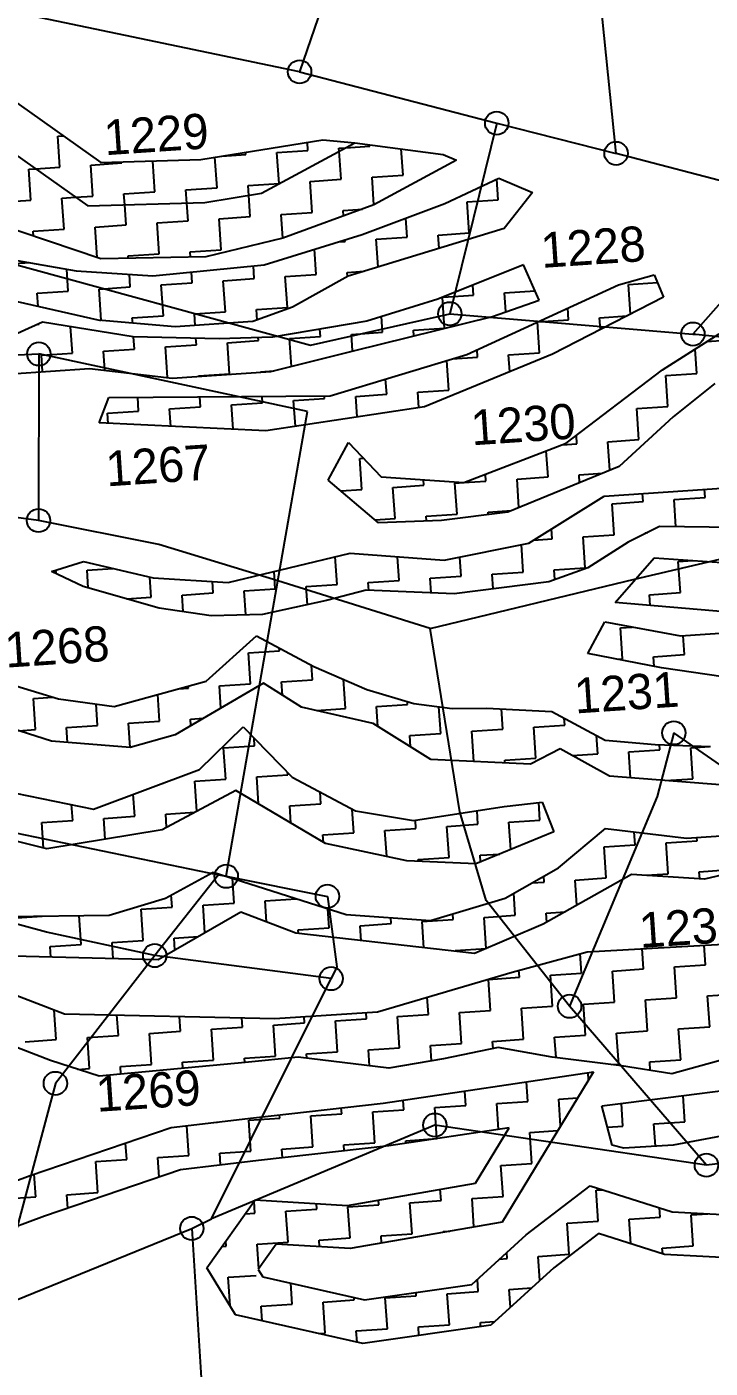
# Model space of a CAD drawing. Header units: metres. Extents: x 302356 to 305648, y 1939949 to 1943623.
# Drawn here: x 303994.3 to 304140.6, y 1940118.6 to 1940405.8 of the extents above; entities that cross this region are included whole.
import ezdxf

# ---------------------------------------------------------------- set-up
doc = ezdxf.new("R2010")
doc.units = ezdxf.units.M
for name, color, linetype in [('POLY_HATCH', 12, 'Continuous'), ('POLY_PARCEL', 6, 'Continuous'), ('TEXT_PARCEL', 7, 'Continuous')]:
    doc.layers.add(name, color=color, linetype=linetype)
doc.styles.add('TEXT_MAP', font='')
doc.styles.get('TEXT_MAP').set_extended_font_data('Kruti Dev 050')

msp = doc.modelspace()

# ---------------------------------------------------------------- linework, layer by layer
for centre in [(304052.71, 1940396.16), (304094.91, 1940385.17), (304120.47, 1940378.7), (304084.88, 1940344.36), (304136.92, 1940340.02), (303996.89, 1940335.75), (303996.82, 1940300.09), (304132.83, 1940254.62), (304037.02, 1940223.93), (304058.66, 1940219.63), (304021.69, 1940206.95), (304059.46, 1940202.01), (304110.53, 1940196.1), (304000.42, 1940179.59), (304081.67, 1940170.66), (304139.8, 1940162.08), (304029.63, 1940148.53)]:
    msp.add_circle(centre, 2.5)
at = {"layer": 'POLY_HATCH'}
for p, q in [((303986.39, 1940393.6), (304010.19, 1940376.75)), ((303986.66, 1940382.14), (304007.38, 1940367.47)), ((304031.55, 1940377.35), (304057.7, 1940381.63)), ((304044.56, 1940370.15), (304064.57, 1940380.98)), ((304057.7, 1940381.63), (304064.57, 1940380.98)), ((304064.57, 1940380.98), (304083.48, 1940378.46)), ((304010.19, 1940376.75), (304031.55, 1940377.35)), ((304086.29, 1940377.25), (304068.59, 1940367.66)), ((304083.48, 1940378.46), (304086.29, 1940377.25)), ((304083.82, 1940367.96), (304095.39, 1940373.37)), ((304095.39, 1940373.37), (304102.55, 1940370.3)), ((304095.39, 1940373.37), (304095.39, 1940373.37)), ((304032.43, 1940368.17), (304044.56, 1940370.15)), ((304102.55, 1940370.3), (304096.53, 1940362.64)), ((304007.38, 1940367.47), (304032.43, 1940368.17)), ((304068.59, 1940367.66), (304049.1, 1940360.55)), ((304066.11, 1940361.33), (304083.82, 1940367.96)), ((304010.18, 1940356.11), (303986.77, 1940363.97)), ((304049.1, 1940360.55), (304032.66, 1940356.54)), ((304045.12, 1940354.83), (304066.11, 1940361.33)), ((304096.53, 1940362.64), (304063.09, 1940352.41)), ((303986.9, 1940356.72), (304004.9, 1940353.58)), ((304032.66, 1940356.54), (304010.18, 1940356.11)), ((304021.31, 1940352.5), (304045.12, 1940354.83)), ((304100.64, 1940354.84), (304082.33, 1940347.47)), ((304104.01, 1940347.3), (304100.64, 1940354.84)), ((304004.9, 1940353.58), (304021.31, 1940352.5)), ((304063.09, 1940352.41), (304051.19, 1940345.8)), ((304121.01, 1940350.53), (304128.63, 1940352.68)), ((304128.63, 1940352.68), (304130.59, 1940347.91)), ((304088.49, 1940335.67), (304121.01, 1940350.53)), ((304009.62, 1940343), (303992.29, 1940346.91)), ((304051.19, 1940345.8), (304042.68, 1940342.68)), ((304082.33, 1940347.47), (304067.12, 1940342.77)), ((304094.03, 1940343.77), (304104.01, 1940347.3)), ((304130.59, 1940347.91), (304106.89, 1940335.69)), ((304026.06, 1940341.56), (304009.62, 1940343)), ((304067.12, 1940342.77), (304046.91, 1940339.37)), ((304064.27, 1940336.45), (304094.03, 1940343.77)), ((303997.64, 1940342.59), (303989.31, 1940338.76)), ((304017.06, 1940339.4), (303997.64, 1940342.59)), ((304042.68, 1940342.68), (304026.06, 1940341.56)), ((304130.39, 1940332.32), (304142.54, 1940340.08)), ((304035.49, 1940339.01), (304017.06, 1940339.4)), ((304046.91, 1940339.37), (304035.49, 1940339.01)), ((304046.59, 1940331.99), (304064.27, 1940336.45)), ((304059.25, 1940326.76), (304088.49, 1940335.67)), ((304106.89, 1940335.69), (304079.44, 1940324.44)), ((303991.03, 1940331.52), (304007.71, 1940332.64)), ((304007.71, 1940332.64), (304025.43, 1940330.57)), ((304025.43, 1940330.57), (304046.59, 1940331.99)), ((304109.78, 1940316.63), (304130.39, 1940332.32)), ((304141.62, 1940329.4), (304132.7, 1940322.26)), ((304009.77, 1940320.98), (304011.86, 1940326.43)), ((304011.86, 1940326.43), (304059.25, 1940326.76)), ((304079.44, 1940324.44), (304045.45, 1940319.29)), ((304045.45, 1940319.29), (304009.77, 1940320.98)), ((304132.7, 1940322.26), (304121.15, 1940311.68)), ((304058.81, 1940308.7), (304063.17, 1940316.76)), ((304063.17, 1940316.76), (304070.2, 1940309.47)), ((304087.87, 1940308.21), (304109.78, 1940316.63)), ((304121.15, 1940311.68), (304097.29, 1940301.9)), ((304069.64, 1940299.63), (304058.81, 1940308.7)), ((304070.2, 1940309.47), (304087.87, 1940308.21)), ((304117.9, 1940305.33), (304135.81, 1940306.54)), ((304135.81, 1940306.54), (304148.83, 1940307.42)), ((304101.82, 1940295.26), (304117.9, 1940305.33)), ((304083.1, 1940300.13), (304069.64, 1940299.63)), ((304097.29, 1940301.9), (304083.1, 1940300.13)), ((304129.79, 1940298.78), (304123.06, 1940295.47)), ((304145.74, 1940298.63), (304129.79, 1940298.78)), ((304083.67, 1940291.59), (304101.82, 1940295.26)), ((304123.06, 1940295.47), (304114.44, 1940289.98)), ((303999.63, 1940289.19), (304006.44, 1940291.29)), ((304006.44, 1940291.29), (304021.39, 1940287.8)), ((304037.39, 1940286.84), (304063.54, 1940293.09)), ((304063.54, 1940293.09), (304083.67, 1940291.59)), ((304120.28, 1940282.52), (304128.63, 1940292.07)), ((304128.63, 1940292.07), (304155.73, 1940290.22)), ((304006.38, 1940285.97), (303999.63, 1940289.19)), ((304114.44, 1940289.98), (304106.06, 1940286.97)), ((304022.64, 1940281.35), (304006.38, 1940285.97)), ((304021.39, 1940287.8), (304037.39, 1940286.84)), ((304106.06, 1940286.97), (304085.79, 1940284.38)), ((304058.5, 1940282.95), (304044.8, 1940279.98)), ((304066.94, 1940285.15), (304058.5, 1940282.95)), ((304085.79, 1940284.38), (304066.94, 1940285.15)), ((304144.53, 1940280.47), (304120.28, 1940282.52)), ((304033.79, 1940279.65), (304022.64, 1940281.35)), ((304044.8, 1940279.98), (304033.79, 1940279.65)), ((304114.45, 1940271.6), (304118.08, 1940278.38)), ((304118.08, 1940278.38), (304134.23, 1940275.38)), ((304032.69, 1940265.68), (304043.48, 1940275.4)), ((304043.48, 1940275.4), (304055.77, 1940268.87)), ((304134.23, 1940275.38), (304144.81, 1940276.1)), ((304130.19, 1940268.58), (304114.45, 1940271.6)), ((303976.85, 1940269.28), (304001.06, 1940261.92)), ((304055.77, 1940268.87), (304067.14, 1940263.92)), ((304143.4, 1940266.61), (304130.19, 1940268.58)), ((304013.02, 1940260.27), (304032.69, 1940265.68)), ((304044.98, 1940265.29), (304026.1, 1940254.21)), ((304053.09, 1940260.11), (304044.98, 1940265.29)), ((304067.14, 1940263.92), (304077.15, 1940260.92)), ((303999.62, 1940252.84), (303974.14, 1940260.92)), ((304001.06, 1940261.92), (304013.02, 1940260.27)), ((304068.45, 1940256.66), (304053.09, 1940260.11)), ((304077.15, 1940260.92), (304085.4, 1940259.84)), ((304085.4, 1940259.84), (304092.75, 1940259.93)), ((304092.75, 1940259.93), (304106.7, 1940259.23)), ((304080.82, 1940248.91), (304068.45, 1940256.66)), ((304106.7, 1940259.23), (304118.15, 1940253.06)), ((304026.1, 1940254.21), (304016.47, 1940251.52)), ((304031.31, 1940246.79), (304040.61, 1940255.9)), ((304040.61, 1940255.9), (304051.14, 1940245.17)), ((304016.47, 1940251.52), (303999.62, 1940252.84)), ((304108.47, 1940251.18), (304102.15, 1940247.9)), ((304119.08, 1940245.36), (304108.47, 1940251.18)), ((304118.15, 1940253.06), (304128.84, 1940252.14)), ((304128.84, 1940252.14), (304140.72, 1940251.72)), ((304102.15, 1940247.9), (304080.82, 1940248.91)), ((304008.58, 1940238.31), (304031.31, 1940246.79)), ((304051.14, 1940245.17), (304064.71, 1940237.91)), ((304149.9, 1940242.94), (304119.08, 1940245.36)), ((303989.1, 1940242.31), (304008.58, 1940238.31)), ((304039.07, 1940242.31), (304023.29, 1940233.9)), ((304058.23, 1940230.94), (304039.07, 1940242.31)), ((304096.53, 1940238.83), (304104.64, 1940239.79)), ((304104.64, 1940239.79), (304107.12, 1940233.42)), ((304064.71, 1940237.91), (304077.11, 1940235.89)), ((304077.11, 1940235.89), (304096.53, 1940238.83)), ((303998.63, 1940229.79), (303976.6, 1940235.25)), ((304023.29, 1940233.9), (303998.63, 1940229.79)), ((304108.16, 1940225.73), (304118.22, 1940234.17)), ((304118.22, 1940234.17), (304135.53, 1940232.07)), ((304075.65, 1940227.21), (304058.23, 1940230.94)), ((304107.12, 1940233.42), (304090.41, 1940226.57)), ((304135.53, 1940232.07), (304146.11, 1940232.78)), ((304090.41, 1940226.57), (304075.65, 1940227.21)), ((304096.74, 1940219.25), (304108.16, 1940225.73)), ((304149.05, 1940225.63), (304139.39, 1940223.34)), ((304023.98, 1940219.25), (304034.23, 1940224.84)), ((304034.23, 1940224.84), (304062.65, 1940215.72)), ((304123.79, 1940224.34), (304104.89, 1940213.67)), ((304139.39, 1940223.34), (304123.79, 1940224.34)), ((304011.97, 1940215.58), (304023.98, 1940219.25)), ((304080.71, 1940214.49), (304096.74, 1940219.25)), ((303990.32, 1940215.34), (304011.97, 1940215.58)), ((304040.13, 1940216.25), (304022.42, 1940206.07)), ((304051.88, 1940211.73), (304040.13, 1940216.25)), ((304062.65, 1940215.72), (304080.71, 1940214.49)), ((304104.89, 1940213.67), (304090.19, 1940207.37)), ((304090.19, 1940207.37), (304051.88, 1940211.73)), ((304098.22, 1940203.41), (304114.28, 1940207.76)), ((304114.28, 1940207.76), (304152.56, 1940209.93)), ((304022.42, 1940206.07), (303991.3, 1940206.83)), ((303980.53, 1940202.84), (304002.35, 1940194.5)), ((304069.36, 1940194.93), (304098.22, 1940203.41)), ((304002.35, 1940194.5), (304047.39, 1940193.45)), ((304047.39, 1940193.45), (304069.36, 1940194.93)), ((303999.35, 1940184.5), (303976.69, 1940193.18)), ((304052.44, 1940185.21), (304041.07, 1940184.04)), ((304071.81, 1940182.84), (304052.44, 1940185.21)), ((304083.53, 1940184.86), (304071.81, 1940182.84)), ((304095.22, 1940187.28), (304083.53, 1940184.86)), ((304106.8, 1940185.2), (304095.22, 1940187.28)), ((304121.65, 1940183.34), (304106.8, 1940185.2)), ((304144.03, 1940184.85), (304132.39, 1940181.61)), ((304009.79, 1940181.11), (303999.35, 1940184.5)), ((304041.07, 1940184.04), (304009.79, 1940181.11)), ((304070.6, 1940175.34), (304115.61, 1940182.03)), ((304115.61, 1940182.03), (304096.07, 1940149.89)), ((304132.39, 1940181.61), (304121.65, 1940183.34)), ((304131.6, 1940176.53), (304151.05, 1940179.06)), ((304117.41, 1940174.76), (304131.6, 1940176.53)), ((304042.83, 1940172.21), (304070.6, 1940175.34)), ((304119.62, 1940166.33), (304117.41, 1940174.76)), ((304025.19, 1940170.14), (304042.83, 1940172.21)), ((303995.02, 1940159.85), (304025.19, 1940170.14)), ((304097.55, 1940170.04), (304071.79, 1940166.21)), ((304090.37, 1940158.24), (304097.55, 1940170.04)), ((304146.42, 1940168.95), (304132.69, 1940166.39)), ((304071.79, 1940166.21), (304043.89, 1940163.07)), ((304122.11, 1940165.68), (304119.62, 1940166.33)), ((304132.69, 1940166.39), (304122.11, 1940165.68)), ((304043.89, 1940163.07), (304027.23, 1940161.11)), ((303972.02, 1940151.31), (303995.02, 1940159.85)), ((304027.23, 1940161.11), (303998.11, 1940151.18)), ((304063, 1940153.46), (304090.37, 1940158.24)), ((304101.22, 1940147.14), (304114.91, 1940157.66)), ((304114.91, 1940157.66), (304132.51, 1940152.06)), ((304032.84, 1940140.11), (304043.2, 1940154.64)), ((304043.2, 1940154.64), (304063, 1940153.46)), ((303998.11, 1940151.18), (303971.91, 1940141.45)), ((304132.51, 1940152.06), (304159.18, 1940150.65)), ((304096.07, 1940149.89), (304063.52, 1940144.21)), ((304116.7, 1940147.43), (304107.12, 1940140.08)), ((304130.85, 1940142.93), (304116.7, 1940147.43)), ((304047.73, 1940145.15), (304043.86, 1940139.71)), ((304063.52, 1940144.21), (304047.73, 1940145.15)), ((304089.58, 1940136.56), (304101.22, 1940147.14)), ((304155.28, 1940141.64), (304130.85, 1940142.93)), ((304038.98, 1940130.04), (304032.84, 1940140.11)), ((304043.86, 1940139.71), (304044.81, 1940138.16)), ((304107.12, 1940140.08), (304093.68, 1940127.85)), ((304044.81, 1940138.16), (304066.61, 1940133.26)), ((304066.61, 1940133.26), (304089.58, 1940136.56)), ((304066.25, 1940123.91), (304038.98, 1940130.04)), ((304093.68, 1940127.85), (304066.25, 1940123.91))]:
    msp.add_line(p, q, dxfattribs=at)
at = {"layer": 'POLY_HATCH', "linetype": 'Continuous'}
for p, q in [((304000.94, 1940382.39), (304002.11, 1940382.47)), ((304001.39, 1940375.75), (304000.94, 1940382.39)), ((304054.5, 1940379.33), (304054.39, 1940381.09)), ((304062.52, 1940379.87), (304067.78, 1940380.23)), ((304067.78, 1940380.23), (304067.76, 1940380.55)), ((304035.03, 1940371.35), (304034.59, 1940377.85)), ((304036.07, 1940378.09), (304041.22, 1940378.44)), ((304041.22, 1940378.44), (304041.19, 1940378.93)), ((304047.86, 1940378.88), (304054.5, 1940379.33)), ((304048.31, 1940372.25), (304047.86, 1940378.88)), ((304061.14, 1940379.78), (304062.52, 1940379.87)), ((304061.19, 1940379.15), (304061.14, 1940379.78)), ((304061.59, 1940373.14), (304061.19, 1940379.15)), ((304074.87, 1940374.03), (304074.49, 1940379.65)), ((303994.75, 1940375.31), (303996.17, 1940375.4)), ((303995.19, 1940368.67), (303994.75, 1940375.31)), ((303996.17, 1940375.4), (304001.39, 1940375.75)), ((304008.03, 1940376.2), (304014.67, 1940376.65)), ((304008.47, 1940369.56), (304008.03, 1940376.2)), ((304014.67, 1940376.65), (304014.65, 1940376.88)), ((304021.75, 1940370.46), (304021.31, 1940377.06)), ((304041.67, 1940371.8), (304048.31, 1940372.25)), ((304041.81, 1940369.71), (304041.67, 1940371.8)), ((304054.95, 1940372.69), (304061.59, 1940373.14)), ((304055.4, 1940366.05), (304054.95, 1940372.69)), ((304068.23, 1940373.59), (304074.87, 1940374.03)), ((304068.63, 1940367.69), (304068.23, 1940373.59)), ((304095.24, 1940368.74), (304094.94, 1940373.16)), ((303988.55, 1940368.22), (303995.19, 1940368.67)), ((304001.83, 1940369.11), (304004.77, 1940369.31)), ((304002.28, 1940362.47), (304001.83, 1940369.11)), ((304004.77, 1940369.31), (304008.47, 1940369.56)), ((304015.11, 1940370.01), (304021.75, 1940370.46)), ((304015.27, 1940367.69), (304015.11, 1940370.01)), ((304028.39, 1940370.9), (304035.03, 1940371.35)), ((304028.58, 1940368.06), (304028.39, 1940370.9)), ((304042.12, 1940365.16), (304041.81, 1940369.71)), ((304088.6, 1940368.29), (304095.24, 1940368.74)), ((304015.56, 1940363.37), (304015.27, 1940367.69)), ((304028.84, 1940364.26), (304028.58, 1940368.06)), ((304048.76, 1940365.61), (304055.4, 1940366.05)), ((304062.04, 1940366.5), (304066.16, 1940366.78)), ((304062.12, 1940365.3), (304062.04, 1940366.5)), ((304089.04, 1940361.65), (304088.6, 1940368.29)), ((304008.92, 1940362.92), (304015.56, 1940363.37)), ((304009.36, 1940356.38), (304008.92, 1940362.92)), ((304022.2, 1940363.82), (304028.84, 1940364.26)), ((304022.65, 1940357.18), (304022.2, 1940363.82)), ((304035.48, 1940364.71), (304042.12, 1940365.16)), ((304035.93, 1940358.07), (304035.48, 1940364.71)), ((304049.1, 1940360.55), (304048.76, 1940365.61)), ((304075.76, 1940360.75), (304075.49, 1940364.84)), ((303995.64, 1940362.03), (304002.28, 1940362.47)), ((303995.71, 1940360.97), (303995.64, 1940362.03)), ((304062.49, 1940359.86), (304062.46, 1940360.2)), ((304069.12, 1940360.31), (304075.76, 1940360.75)), ((304069.52, 1940354.37), (304069.12, 1940360.31)), ((304082.4, 1940361.2), (304089.04, 1940361.65)), ((304082.59, 1940358.38), (304082.4, 1940361.2)), ((304016.01, 1940356.73), (304022.65, 1940357.18)), ((304029.29, 1940357.62), (304035.93, 1940358.07)), ((304029.36, 1940356.47), (304029.29, 1940357.62)), ((304056.29, 1940352.77), (304055.93, 1940358.18)), ((304061.05, 1940359.76), (304062.49, 1940359.86)), ((303989.45, 1940354.94), (303994.96, 1940355.31)), ((304016.04, 1940356.22), (304016.01, 1940356.73)), ((304043.01, 1940351.88), (304042.83, 1940354.61)), ((304003.18, 1940349.2), (304002.86, 1940353.93)), ((304016.45, 1940350.09), (304016.27, 1940352.83)), ((304029.73, 1940350.98), (304029.58, 1940353.31)), ((304036.37, 1940351.43), (304043.01, 1940351.88)), ((304036.82, 1940344.79), (304036.37, 1940351.43)), ((304049.65, 1940352.33), (304056.29, 1940352.77)), ((304050.1, 1940345.69), (304049.65, 1940352.33)), ((304062.93, 1940353.22), (304066.55, 1940353.46)), ((304062.99, 1940352.35), (304062.93, 1940353.22)), ((303996.54, 1940348.75), (304003.18, 1940349.2)), ((303996.73, 1940345.91), (303996.54, 1940348.75)), ((304009.81, 1940349.64), (304016.45, 1940350.09)), ((304010.26, 1940343), (304009.81, 1940349.64)), ((304023.09, 1940350.54), (304029.73, 1940350.98)), ((304023.54, 1940343.9), (304023.09, 1940350.54)), ((304089.94, 1940348.37), (304089.8, 1940350.48)), ((304096.58, 1940348.82), (304103.13, 1940349.26)), ((304096.85, 1940344.77), (304096.58, 1940348.82)), ((304123.14, 1940350.61), (304129.31, 1940351.02)), ((304123.56, 1940344.28), (304123.14, 1940350.61)), ((304043.46, 1940345.24), (304050.1, 1940345.69)), ((304083.75, 1940341.28), (304083.3, 1940347.86)), ((304083.48, 1940347.93), (304089.94, 1940348.37)), ((304110.3, 1940343.07), (304110.14, 1940345.56)), ((304009.86, 1940342.98), (304010.26, 1940343)), ((304016.9, 1940343.45), (304023.54, 1940343.9)), ((304016.98, 1940342.36), (304016.9, 1940343.45)), ((304030.18, 1940344.34), (304036.82, 1940344.79)), ((304030.35, 1940341.85), (304030.18, 1940344.34)), ((304043.61, 1940343.02), (304043.46, 1940345.24)), ((304070.47, 1940340.39), (304070.24, 1940343.74)), ((304103.72, 1940342.63), (304110.3, 1940343.07)), ((304116.94, 1940343.52), (304122.85, 1940343.92)), ((304117.12, 1940340.96), (304116.94, 1940343.52)), ((303996.53, 1940342.08), (303996.98, 1940342.11)), ((303996.98, 1940342.11), (303996.97, 1940342.28)), ((304004.07, 1940335.92), (304003.69, 1940341.59)), ((304057.19, 1940339.49), (304057.08, 1940341.08)), ((304063.83, 1940339.94), (304070.47, 1940340.39)), ((304064.07, 1940336.4), (304063.83, 1940339.94)), ((304077.11, 1940340.84), (304083.75, 1940341.28)), ((304077.19, 1940339.63), (304077.11, 1940340.84)), ((304104.11, 1940335.99), (304103.67, 1940342.6)), ((304017.35, 1940336.81), (304017.17, 1940339.4)), ((304023.99, 1940337.26), (304030.63, 1940337.7)), ((304024.43, 1940330.68), (304023.99, 1940337.26)), ((304030.63, 1940337.7), (304030.53, 1940339.11)), ((304037.27, 1940338.15), (304043.91, 1940338.6)), ((304037.72, 1940331.51), (304037.27, 1940338.15)), ((304043.91, 1940338.6), (304043.86, 1940339.27)), ((304050.55, 1940339.05), (304057.19, 1940339.49)), ((304050.95, 1940333.09), (304050.55, 1940339.05)), ((304139.9, 1940338.4), (304143.95, 1940338.67)), ((303997.43, 1940335.47), (304004.07, 1940335.92)), ((303997.67, 1940331.97), (303997.43, 1940335.47)), ((304010.71, 1940336.36), (304017.35, 1940336.81)), ((304010.99, 1940332.26), (304010.71, 1940336.36)), ((304084.64, 1940328), (304084.21, 1940334.37)), ((304085.38, 1940334.72), (304090.83, 1940335.09)), ((304090.83, 1940335.09), (304090.72, 1940336.69)), ((304097.47, 1940335.54), (304104.11, 1940335.99)), ((304097.72, 1940331.93), (304097.47, 1940335.54)), ((304137.76, 1940331.58), (304137.41, 1940336.8)), ((304031.08, 1940331.07), (304037.72, 1940331.51)), ((304044.36, 1940331.96), (304047.22, 1940332.15)), ((304044.36, 1940331.84), (304044.36, 1940331.96)), ((304131.12, 1940331.13), (304137.76, 1940331.58)), ((304031.08, 1940330.95), (304031.08, 1940331.07)), ((304071.36, 1940327.11), (304071.14, 1940330.38)), ((304131.57, 1940324.49), (304131.12, 1940331.13)), ((304018.24, 1940323.53), (304018.05, 1940326.47)), ((304031.52, 1940324.43), (304031.38, 1940326.56)), ((304044.8, 1940325.32), (304044.71, 1940326.66)), ((304051.44, 1940325.77), (304058.08, 1940326.21)), ((304051.81, 1940320.26), (304051.44, 1940325.77)), ((304058.08, 1940326.21), (304058.05, 1940326.75)), ((304064.72, 1940326.66), (304071.36, 1940327.11)), ((304065.02, 1940322.26), (304064.72, 1940326.66)), ((304078, 1940327.56), (304084.64, 1940328)), ((304078.22, 1940324.26), (304078, 1940327.56)), ((304011.6, 1940323.08), (304018.24, 1940323.53)), ((304011.75, 1940320.88), (304011.6, 1940323.08)), ((304024.88, 1940323.98), (304031.52, 1940324.43)), ((304025.13, 1940320.25), (304024.88, 1940323.98)), ((304038.16, 1940324.87), (304044.8, 1940325.32)), ((304038.52, 1940319.62), (304038.16, 1940324.87)), ((304124.93, 1940324.05), (304131.57, 1940324.49)), ((304125.37, 1940317.41), (304124.93, 1940324.05)), ((304112.09, 1940316.51), (304111.97, 1940318.3)), ((304118.73, 1940316.96), (304125.37, 1940317.41)), ((304119.14, 1940310.86), (304118.73, 1940316.96)), ((304105.9, 1940309.43), (304105.53, 1940315)), ((304108.92, 1940316.3), (304112.09, 1940316.51)), ((304065.62, 1940313.38), (304066.38, 1940313.43)), ((304066.06, 1940306.74), (304065.62, 1940313.38)), ((304079.34, 1940307.64), (304079.26, 1940308.83)), ((304087.87, 1940308.21), (304092.62, 1940308.53)), ((304092.62, 1940308.53), (304092.52, 1940310)), ((304099.26, 1940308.98), (304105.9, 1940309.43)), ((304099.67, 1940302.88), (304099.26, 1940308.98)), ((304112.54, 1940309.87), (304117.57, 1940310.21)), ((304112.65, 1940308.2), (304112.54, 1940309.87)), ((304061.52, 1940306.44), (304066.06, 1940306.74)), ((304072.7, 1940307.19), (304079.34, 1940307.64)), ((304073.15, 1940300.55), (304072.7, 1940307.19)), ((304085.98, 1940308.08), (304087.86, 1940308.21)), ((304086.43, 1940301.45), (304085.98, 1940308.08)), ((304126.27, 1940304.13), (304126.15, 1940305.89)), ((304139.55, 1940305.02), (304139.43, 1940306.78)), ((304119.63, 1940303.68), (304126.27, 1940304.13)), ((304120.07, 1940297.04), (304119.63, 1940303.68)), ((304132.91, 1940304.58), (304139.55, 1940305.02)), ((304133.3, 1940298.75), (304132.91, 1940304.58)), ((304068.89, 1940300.26), (304073.15, 1940300.55)), ((304079.79, 1940301), (304086.43, 1940301.45)), ((304079.86, 1940300.01), (304079.79, 1940301)), ((304093.07, 1940301.89), (304098.09, 1940302.23)), ((304093.1, 1940301.38), (304093.07, 1940301.89)), ((304106.8, 1940296.15), (304106.65, 1940298.29)), ((304113.44, 1940296.59), (304120.07, 1940297.04)), ((304126.71, 1940297.49), (304127.24, 1940297.52)), ((304126.73, 1940297.27), (304126.71, 1940297.49)), ((304100.6, 1940289.06), (304100.21, 1940294.93)), ((304102.81, 1940295.88), (304106.8, 1940296.15)), ((304113.88, 1940289.95), (304113.44, 1940296.59)), ((304060.77, 1940286.38), (304060.36, 1940292.33)), ((304074.04, 1940287.27), (304073.7, 1940292.33)), ((304087.32, 1940288.17), (304087.05, 1940292.27)), ((304133.8, 1940291.3), (304136.88, 1940291.5)), ((304134.25, 1940284.66), (304133.8, 1940291.3)), ((304000.12, 1940288.96), (304000.56, 1940288.99)), ((304000.56, 1940288.99), (304000.53, 1940289.47)), ((304007.2, 1940289.44), (304012.76, 1940289.81)), ((304007.45, 1940285.67), (304007.2, 1940289.44)), ((304047.49, 1940285.48), (304047.24, 1940289.19)), ((304080.68, 1940287.72), (304087.32, 1940288.17)), ((304093.96, 1940288.61), (304100.6, 1940289.06)), ((304094.18, 1940285.45), (304093.96, 1940288.61)), ((304107.24, 1940289.51), (304113.88, 1940289.95)), ((304107.38, 1940287.44), (304107.24, 1940289.51)), ((304020.93, 1940283.69), (304020.64, 1940287.97)), ((304034.21, 1940284.59), (304034.04, 1940287.04)), ((304040.85, 1940285.03), (304047.49, 1940285.48)), ((304054.13, 1940285.93), (304060.77, 1940286.38)), ((304054.39, 1940282.06), (304054.13, 1940285.93)), ((304067.4, 1940286.82), (304074.04, 1940287.27)), ((304067.52, 1940285.13), (304067.4, 1940286.82)), ((304080.9, 1940284.58), (304080.68, 1940287.72)), ((304015.65, 1940283.34), (304020.93, 1940283.69)), ((304027.57, 1940284.14), (304034.21, 1940284.59)), ((304027.81, 1940280.56), (304027.57, 1940284.14)), ((304041.19, 1940279.87), (304040.85, 1940285.03)), ((304127.61, 1940284.21), (304134.25, 1940284.66)), ((304127.77, 1940281.89), (304127.61, 1940284.21)), ((304121.42, 1940277.12), (304123.95, 1940277.29)), ((304121.86, 1940270.48), (304121.42, 1940277.12)), ((304135.14, 1940271.38), (304134.87, 1940275.43)), ((304041.74, 1940271.76), (304048.38, 1940272.2)), ((304042.19, 1940265.12), (304041.74, 1940271.76)), ((304048.38, 1940272.2), (304048.34, 1940272.82)), ((304128.5, 1940270.93), (304135.14, 1940271.38)), ((304128.64, 1940268.87), (304128.5, 1940270.93)), ((304055.47, 1940266.01), (304055.26, 1940269.15)), ((304120.68, 1940270.4), (304121.86, 1940270.48)), ((304048.83, 1940265.56), (304055.47, 1940266.01)), ((304049.02, 1940262.71), (304048.83, 1940265.56)), ((304062.55, 1940259.82), (304062.13, 1940266.1)), ((304022.72, 1940257.13), (304022.33, 1940262.84)), ((304026.87, 1940264.08), (304028.91, 1940264.22)), ((304028.91, 1940264.22), (304028.88, 1940264.64)), ((304035.55, 1940264.67), (304042.19, 1940265.12)), ((304035.87, 1940259.94), (304035.55, 1940264.67)), ((303995.71, 1940261.99), (303999.91, 1940262.27)), ((303996.16, 1940255.35), (303995.71, 1940261.99)), ((304009.44, 1940256.24), (304009.13, 1940260.81)), ((304056.28, 1940259.4), (304062.55, 1940259.82)), ((304069.19, 1940260.27), (304075.83, 1940260.71)), ((304069.48, 1940256.01), (304069.19, 1940260.27)), ((304075.83, 1940260.71), (304075.79, 1940261.33)), ((304082.92, 1940254.52), (304082.54, 1940260.21)), ((304096.2, 1940255.41), (304095.91, 1940259.77)), ((304016.08, 1940256.69), (304022.72, 1940257.13)), ((304016.42, 1940251.52), (304016.08, 1940256.69)), ((304029.36, 1940257.58), (304032.17, 1940257.77)), ((304029.45, 1940256.18), (304029.36, 1940257.58)), ((304109.48, 1940256.31), (304109.38, 1940257.79)), ((303992.5, 1940255.1), (303996.16, 1940255.35)), ((304002.8, 1940255.79), (304009.44, 1940256.24)), ((304003.01, 1940252.57), (304002.8, 1940255.79)), ((304076.28, 1940254.07), (304082.92, 1940254.52)), ((304076.44, 1940251.65), (304076.28, 1940254.07)), ((304089.56, 1940254.97), (304096.2, 1940255.41)), ((304090, 1940248.47), (304089.56, 1940254.97)), ((304102.84, 1940255.86), (304109.48, 1940256.31)), ((304103.29, 1940249.22), (304102.84, 1940255.86)), ((304116.57, 1940250.12), (304116.3, 1940254.06)), ((304036.44, 1940251.39), (304043.08, 1940251.84)), ((304036.89, 1940244.75), (304036.44, 1940251.39)), ((304043.08, 1940251.84), (304042.97, 1940253.49)), ((304123.21, 1940250.56), (304129.85, 1940251.01)), ((304129.85, 1940251.01), (304129.77, 1940252.11)), ((304136.49, 1940251.46), (304140.48, 1940251.73)), ((304136.93, 1940244.82), (304136.49, 1940251.46)), ((304096.65, 1940248.78), (304103.29, 1940249.22)), ((304096.69, 1940248.15), (304096.65, 1940248.78)), ((304111.08, 1940249.75), (304116.57, 1940250.12)), ((304123.58, 1940245.01), (304123.21, 1940250.56)), ((304043.53, 1940245.2), (304050.17, 1940245.64)), ((304043.92, 1940239.44), (304043.53, 1940245.2)), ((304050.17, 1940245.64), (304050.13, 1940246.2)), ((304023.41, 1940243.84), (304023.61, 1940243.86)), ((304023.61, 1940243.86), (304023.61, 1940243.91)), ((304030.25, 1940244.3), (304036.89, 1940244.75)), ((304030.69, 1940237.84), (304030.25, 1940244.3)), ((304131.03, 1940244.42), (304136.93, 1940244.82)), ((304017.42, 1940236.77), (304017.1, 1940241.49)), ((304050.62, 1940239), (304057.26, 1940239.45)), ((304057.26, 1940239.45), (304057.09, 1940241.99)), ((304104.18, 1940235.94), (304103.93, 1940239.7)), ((304004.14, 1940235.87), (304003.91, 1940239.27)), ((304010.78, 1940236.32), (304017.42, 1940236.77)), ((304024.06, 1940237.22), (304030.3, 1940237.64)), ((304024.25, 1940234.41), (304024.06, 1940237.22)), ((304050.87, 1940235.31), (304050.62, 1940239)), ((304064.34, 1940233.26), (304064, 1940238.29)), ((304090.9, 1940235.05), (304090.71, 1940237.95)), ((303997.5, 1940235.43), (304004.14, 1940235.87)), ((303997.87, 1940229.97), (303997.5, 1940235.43)), ((304011.08, 1940231.86), (304010.78, 1940236.32)), ((304070.98, 1940233.71), (304077.62, 1940234.15)), ((304071.36, 1940228.13), (304070.98, 1940233.71)), ((304077.62, 1940234.15), (304077.5, 1940235.95)), ((304084.26, 1940234.6), (304090.9, 1940235.05)), ((304084.71, 1940227.96), (304084.26, 1940234.6)), ((304097.54, 1940235.5), (304104.18, 1940235.94)), ((304097.94, 1940229.66), (304097.54, 1940235.5)), ((304057.7, 1940232.81), (304064.34, 1940233.26)), ((304057.81, 1940231.19), (304057.7, 1940232.81)), ((304124.55, 1940230.65), (304124.36, 1940233.43)), ((304131.19, 1940231.09), (304137.83, 1940231.54)), ((304131.63, 1940224.45), (304131.19, 1940231.09)), ((304137.83, 1940231.54), (304137.78, 1940232.22)), ((304078.07, 1940227.51), (304084.71, 1940227.96)), ((304091.35, 1940228.41), (304095.59, 1940228.69)), ((304091.44, 1940227), (304091.35, 1940228.41)), ((304117.91, 1940230.2), (304124.55, 1940230.65)), ((304118.36, 1940223.56), (304117.91, 1940230.2)), ((304078.1, 1940227.11), (304078.07, 1940227.51)), ((304138.27, 1940224.9), (304144.91, 1940225.35)), ((304038.68, 1940218.19), (304038.32, 1940223.53)), ((304102.45, 1940222.49), (304105.08, 1940222.66)), ((304105.08, 1940222.66), (304104.99, 1940223.93)), ((304111.72, 1940223.11), (304118.36, 1940223.56)), ((304112.08, 1940217.73), (304111.72, 1940223.11)), ((304126.93, 1940224.14), (304131.63, 1940224.45)), ((304138.37, 1940223.41), (304138.27, 1940224.9)), ((304025.4, 1940217.3), (304025.22, 1940219.92)), ((304098.88, 1940215.58), (304098.57, 1940220.28)), ((304018.76, 1940216.85), (304025.4, 1940217.3)), ((304019.21, 1940210.21), (304018.76, 1940216.85)), ((304032.04, 1940217.74), (304038.68, 1940218.19)), ((304032.44, 1940211.83), (304032.04, 1940217.74)), ((304045.32, 1940218.64), (304051.96, 1940219.09)), ((304045.62, 1940214.14), (304045.32, 1940218.64)), ((304051.96, 1940219.09), (304051.95, 1940219.15)), ((304059.05, 1940212.89), (304058.77, 1940216.97)), ((303992.2, 1940215.06), (303997.58, 1940215.42)), ((304005.93, 1940209.32), (304005.51, 1940215.51)), ((304065.69, 1940213.34), (304072.32, 1940213.79)), ((304072.32, 1940213.79), (304072.24, 1940215.07)), ((304078.96, 1940214.23), (304085.6, 1940214.68)), ((304079.34, 1940208.6), (304078.96, 1940214.23)), ((304085.6, 1940214.68), (304085.52, 1940215.92)), ((304092.24, 1940215.13), (304098.88, 1940215.58)), ((304092.69, 1940208.49), (304092.24, 1940215.13)), ((304105.52, 1940216.02), (304109.54, 1940216.29)), ((304105.65, 1940214.1), (304105.52, 1940216.02)), ((304025.85, 1940210.66), (304031, 1940211)), ((304026.02, 1940208.14), (304025.85, 1940210.66)), ((304052.41, 1940212.45), (304059.05, 1940212.89)), ((304052.46, 1940211.66), (304052.41, 1940212.45)), ((304065.9, 1940210.13), (304065.69, 1940213.34)), ((303999.29, 1940208.87), (304005.93, 1940209.32)), ((303999.44, 1940206.63), (303999.29, 1940208.87)), ((304012.57, 1940209.76), (304019.21, 1940210.21)), ((304012.8, 1940206.3), (304012.57, 1940209.76)), ((304086.05, 1940208.04), (304092.69, 1940208.49)), ((304086.07, 1940207.83), (304086.05, 1940208.04)), ((304126.34, 1940204.09), (304126.04, 1940208.43)), ((304139.62, 1940204.98), (304139.33, 1940209.18)), ((304113.06, 1940203.19), (304112.78, 1940207.36)), ((304132.98, 1940204.53), (304139.62, 1940204.98)), ((304093.14, 1940201.85), (304099.78, 1940202.3)), ((304099.78, 1940202.3), (304099.68, 1940203.81)), ((304106.42, 1940202.74), (304113.06, 1940203.19)), ((304106.86, 1940196.11), (304106.42, 1940202.74)), ((304119.7, 1940203.64), (304126.34, 1940204.09)), ((304120.14, 1940197), (304119.7, 1940203.64)), ((304133.42, 1940197.89), (304132.98, 1940204.53)), ((304093.59, 1940195.21), (304093.14, 1940201.85)), ((304080.31, 1940194.32), (304080.05, 1940198.07)), ((304113.5, 1940196.55), (304120.14, 1940197)), ((304113.95, 1940189.91), (304113.5, 1940196.55)), ((304126.78, 1940197.45), (304133.42, 1940197.89)), ((304127.23, 1940190.81), (304126.78, 1940197.45)), ((304140.06, 1940198.34), (304146.7, 1940198.79)), ((304140.51, 1940191.7), (304140.06, 1940198.34)), ((304000.63, 1940188.95), (304000.2, 1940195.32)), ((304013.91, 1940189.84), (304013.61, 1940194.24)), ((304027.19, 1940190.74), (304026.97, 1940193.93)), ((304040.47, 1940191.63), (304040.33, 1940193.62)), ((304053.75, 1940192.53), (304053.66, 1940193.87)), ((304060.39, 1940192.97), (304067.03, 1940193.42)), ((304067.03, 1940193.42), (304066.94, 1940194.77)), ((304073.67, 1940193.87), (304080.31, 1940194.32)), ((304074.11, 1940187.23), (304073.67, 1940193.87)), ((304086.95, 1940194.76), (304093.59, 1940195.21)), ((304087.39, 1940188.12), (304086.95, 1940194.76)), ((304100.23, 1940195.66), (304106.86, 1940196.11)), ((304100.67, 1940189.02), (304100.23, 1940195.66)), ((304020.55, 1940190.29), (304027.19, 1940190.74)), ((304033.83, 1940191.19), (304040.47, 1940191.63)), ((304034.28, 1940184.55), (304033.83, 1940191.19)), ((304047.11, 1940192.08), (304053.75, 1940192.53)), ((304047.56, 1940185.44), (304047.11, 1940192.08)), ((304060.83, 1940186.33), (304060.39, 1940192.97)), ((304120.59, 1940190.36), (304127.23, 1940190.81)), ((304133.87, 1940191.25), (304140.51, 1940191.7)), ((304134.32, 1940184.61), (304133.87, 1940191.25)), ((303993.99, 1940188.5), (304000.63, 1940188.95)), ((304007.27, 1940189.4), (304013.91, 1940189.84)), ((304007.72, 1940182.76), (304007.27, 1940189.4)), ((304021, 1940183.65), (304020.55, 1940190.29)), ((304080.75, 1940187.68), (304087.39, 1940188.12)), ((304080.97, 1940184.42), (304080.75, 1940187.68)), ((304094.03, 1940188.57), (304100.67, 1940189.02)), ((304094.14, 1940187.05), (304094.03, 1940188.57)), ((304107.31, 1940189.47), (304113.95, 1940189.91)), ((304107.61, 1940185.1), (304107.31, 1940189.47)), ((304121.04, 1940183.72), (304120.59, 1940190.36)), ((304040.92, 1940184.99), (304047.56, 1940185.44)), ((304040.98, 1940184.03), (304040.92, 1940184.99)), ((304054.19, 1940185.89), (304060.83, 1940186.33)), ((304054.26, 1940184.99), (304054.19, 1940185.89)), ((304067.47, 1940186.78), (304074.11, 1940187.23)), ((304067.71, 1940183.34), (304067.47, 1940186.78)), ((304005.24, 1940182.59), (304007.72, 1940182.76)), ((304014.36, 1940183.2), (304021, 1940183.65)), ((304014.47, 1940181.55), (304014.36, 1940183.2)), ((304027.64, 1940184.1), (304034.28, 1940184.55)), ((304027.72, 1940182.79), (304027.64, 1940184.1)), ((304119.45, 1940183.61), (304121.04, 1940183.72)), ((304127.68, 1940184.17), (304134.32, 1940184.61)), ((304127.8, 1940182.35), (304127.68, 1940184.17)), ((304101.57, 1940175.74), (304101.29, 1940179.9)), ((304114.6, 1940180.36), (304114.49, 1940181.87)), ((304088.29, 1940174.84), (304088.08, 1940177.94)), ((304108.21, 1940176.19), (304112.22, 1940176.46)), ((304108.59, 1940170.49), (304108.21, 1940176.19)), ((304135.21, 1940171.34), (304134.83, 1940176.95)), ((304061.73, 1940173.06), (304061.64, 1940174.33)), ((304068.37, 1940173.5), (304075.01, 1940173.95)), ((304068.82, 1940166.86), (304068.37, 1940173.5)), ((304075.01, 1940173.95), (304074.87, 1940175.97)), ((304081.65, 1940174.4), (304088.29, 1940174.84)), ((304082.1, 1940167.76), (304081.65, 1940174.4)), ((304094.93, 1940175.29), (304101.57, 1940175.74)), ((304095.3, 1940169.71), (304094.93, 1940175.29)), ((304121.93, 1940170.44), (304121.61, 1940175.28)), ((304028.98, 1940164.18), (304028.55, 1940170.53)), ((304034.25, 1940171.2), (304035.17, 1940171.27)), ((304035.17, 1940171.27), (304035.17, 1940171.31)), ((304041.81, 1940171.71), (304048.45, 1940172.16)), ((304042.26, 1940165.07), (304041.81, 1940171.71)), ((304048.45, 1940172.16), (304048.4, 1940172.84)), ((304055.09, 1940172.61), (304061.73, 1940173.06)), ((304055.54, 1940165.97), (304055.09, 1940172.61)), ((304118.6, 1940170.22), (304121.93, 1940170.44)), ((304128.57, 1940170.89), (304135.21, 1940171.34)), ((304128.89, 1940166.13), (304128.57, 1940170.89)), ((304075.46, 1940167.31), (304082.1, 1940167.76)), ((304102.01, 1940169.1), (304107.99, 1940169.5)), ((304102.46, 1940162.46), (304102.01, 1940169.1)), ((304015.7, 1940163.28), (304015.46, 1940166.82)), ((304035.62, 1940164.63), (304042.26, 1940165.07)), ((304048.9, 1940165.52), (304055.54, 1940165.97)), ((304049.02, 1940163.65), (304048.9, 1940165.52)), ((304062.18, 1940166.42), (304068.82, 1940166.86)), ((304062.26, 1940165.14), (304062.18, 1940166.42)), ((304075.49, 1940166.76), (304075.46, 1940167.31)), ((304009.06, 1940162.84), (304015.7, 1940163.28)), ((304009.51, 1940156.2), (304009.06, 1940162.84)), ((304022.34, 1940163.73), (304028.98, 1940164.18)), ((304022.62, 1940159.54), (304022.34, 1940163.73)), ((304035.79, 1940162.12), (304035.62, 1940164.63)), ((304095.82, 1940162.01), (304102.46, 1940162.46)), ((304096.27, 1940155.37), (304095.82, 1940162.01)), ((303996.23, 1940155.3), (303995.9, 1940160.15)), ((304002.87, 1940155.75), (304009.51, 1940156.2)), ((304082.99, 1940154.48), (304082.83, 1940156.92)), ((304116.19, 1940156.71), (304117.58, 1940156.81)), ((304116.64, 1940150.07), (304116.19, 1940156.71)), ((303989.59, 1940154.86), (303996.23, 1940155.3)), ((304003.06, 1940152.87), (304002.87, 1940155.75)), ((304043.15, 1940151.79), (304042.98, 1940154.34)), ((304056.43, 1940152.69), (304056.35, 1940153.86)), ((304063.07, 1940153.14), (304069.71, 1940153.58)), ((304069.71, 1940153.58), (304069.64, 1940154.62)), ((304076.35, 1940154.03), (304082.99, 1940154.48)), ((304076.8, 1940147.39), (304076.35, 1940154.03)), ((304089.63, 1940154.93), (304096.27, 1940155.37)), ((304090.04, 1940148.84), (304089.63, 1940154.93)), ((304041.07, 1940151.65), (304043.15, 1940151.79)), ((304049.79, 1940152.24), (304056.43, 1940152.69)), ((304050.24, 1940145.6), (304049.79, 1940152.24)), ((304063.52, 1940146.5), (304063.07, 1940153.14)), ((304123.28, 1940150.52), (304129.91, 1940150.97)), ((304123.63, 1940145.23), (304123.28, 1940150.52)), ((304129.91, 1940150.97), (304129.78, 1940152.93)), ((304136.55, 1940151.42), (304140.14, 1940151.66)), ((304137, 1940144.78), (304136.55, 1940151.42)), ((304083.44, 1940147.84), (304084.85, 1940147.93)), ((304083.45, 1940147.69), (304083.44, 1940147.84)), ((304110, 1940149.63), (304116.64, 1940150.07)), ((304110.44, 1940142.99), (304110, 1940149.63)), ((304036.08, 1940144.65), (304036.96, 1940144.71)), ((304036.96, 1940144.71), (304036.89, 1940145.78)), ((304043.6, 1940145.15), (304050.24, 1940145.6)), ((304043.96, 1940139.85), (304043.6, 1940145.15)), ((304056.88, 1940146.05), (304063.52, 1940146.5)), ((304056.98, 1940144.6), (304056.88, 1940146.05)), ((304070.16, 1940146.94), (304076.8, 1940147.39)), ((304070.26, 1940145.39), (304070.16, 1940146.94)), ((304130.36, 1940144.33), (304137, 1940144.78)), ((304095.54, 1940141.98), (304097.16, 1940142.09)), ((304097.16, 1940142.09), (304097.08, 1940143.38)), ((304103.8, 1940142.54), (304110.44, 1940142.99)), ((304104.15, 1940137.37), (304103.8, 1940142.54)), ((304130.45, 1940143.06), (304130.36, 1940144.33)), ((304037.41, 1940138.07), (304043.41, 1940138.47)), ((304037.82, 1940131.94), (304037.41, 1940138.07)), ((304051.13, 1940132.32), (304050.83, 1940136.8)), ((304090.97, 1940135.01), (304090.79, 1940137.66)), ((304057.77, 1940132.77), (304064.41, 1940133.22)), ((304064.41, 1940133.22), (304064.38, 1940133.76)), ((304071.05, 1940133.66), (304077.69, 1940134.11)), ((304071.5, 1940127.02), (304071.05, 1940133.66)), ((304077.69, 1940134.11), (304077.64, 1940134.84)), ((304084.33, 1940134.56), (304090.97, 1940135.01)), ((304084.78, 1940127.92), (304084.33, 1940134.56)), ((304097.61, 1940135.45), (304102.39, 1940135.78)), ((304097.87, 1940131.66), (304097.61, 1940135.45)), ((304044.49, 1940131.88), (304051.13, 1940132.32)), ((304044.7, 1940128.75), (304044.49, 1940131.88)), ((304058.22, 1940126.13), (304057.77, 1940132.77)), ((304078.14, 1940127.47), (304084.78, 1940127.92)), ((304078.26, 1940125.63), (304078.14, 1940127.47)), ((304091.42, 1940128.37), (304094.47, 1940128.57)), ((304091.47, 1940127.53), (304091.42, 1940128.37)), ((304056.79, 1940126.03), (304058.22, 1940126.13)), ((304064.86, 1940126.58), (304071.5, 1940127.02)), ((304065.02, 1940124.18), (304064.86, 1940126.58))]:
    msp.add_line(p, q, dxfattribs=at)
at = {"layer": 'POLY_PARCEL'}
for p, q in [((304082.19, 1940481.97), (304052.71, 1940396.16)), ((304120.47, 1940378.7), (304113.14, 1940450.71)), ((304052.71, 1940396.16), (303963.69, 1940414.77)), ((304052.71, 1940396.16), (304094.91, 1940385.17)), ((304094.91, 1940385.17), (304084.88, 1940344.36)), ((304094.91, 1940385.17), (304120.47, 1940378.7)), ((304157.24, 1940369), (304120.47, 1940378.7)), ((304161.51, 1940367.96), (304136.92, 1940340.02)), ((303962.13, 1940363), (304055.05, 1940337.64)), ((304055.05, 1940337.64), (304084.88, 1940344.36)), ((304084.88, 1940344.36), (304136.92, 1940340.02)), ((304136.92, 1940340.02), (304137.54, 1940339.97)), ((304137.54, 1940339.97), (304174.78, 1940336.15)), ((303930.52, 1940333.09), (303996.89, 1940335.75)), ((303996.89, 1940335.75), (303996.82, 1940300.09)), ((304054.42, 1940323.43), (303996.89, 1940335.75)), ((304048.05, 1940287.16), (304054.42, 1940323.43)), ((303996.82, 1940300.09), (303987.31, 1940301.39)), ((304022.61, 1940294.96), (303996.82, 1940300.09)), ((304124.42, 1940287.57), (304181.74, 1940301.03)), ((304048.05, 1940287.16), (304022.61, 1940294.96)), ((304037.02, 1940223.93), (304048.05, 1940287.16)), ((304080.69, 1940276.96), (304048.05, 1940287.16)), ((304080.69, 1940276.96), (304124.42, 1940287.57)), ((304087.05, 1940237.69), (304080.69, 1940276.96)), ((304132.83, 1940254.62), (304129.29, 1940241.02)), ((304157.75, 1940237.38), (304132.83, 1940254.62)), ((304129.29, 1940241.02), (304110.53, 1940196.1)), ((304092.66, 1940218.77), (304087.05, 1940237.69)), ((303978.16, 1940236.01), (304035.37, 1940224.26)), ((304035.37, 1940224.26), (304021.69, 1940206.95)), ((304035.37, 1940224.26), (304037.02, 1940223.93)), ((304037.02, 1940223.93), (304058.66, 1940219.63)), ((304058.66, 1940219.63), (304060.71, 1940204.55)), ((303998.5, 1940211.97), (303979.01, 1940217.24)), ((304110.53, 1940196.1), (304092.66, 1940218.77)), ((304021.69, 1940206.95), (303998.5, 1940211.97)), ((304021.69, 1940206.95), (304000.42, 1940179.59)), ((304059.46, 1940202.01), (304021.69, 1940206.95)), ((304033.88, 1940150.62), (304059.46, 1940202.01)), ((304060.71, 1940204.55), (304059.46, 1940202.01)), ((304139.8, 1940162.08), (304110.53, 1940196.1)), ((304000.42, 1940179.59), (303987.53, 1940131.38)), ((304081.67, 1940170.66), (304033.88, 1940150.62)), ((304139.8, 1940162.08), (304081.67, 1940170.66)), ((304142.86, 1940162.44), (304139.8, 1940162.08)), ((304029.63, 1940148.53), (304033.88, 1940150.62)), ((303987.53, 1940131.38), (304029.63, 1940148.53)), ((304029.63, 1940148.53), (304039.37, 1939995.06))]:
    msp.add_line(p, q, dxfattribs=at)

# ---------------------------------------------------------------- texts
at = {"layer": 'TEXT_PARCEL', "style": 'TEXT_MAP'}
for s, p in [('1229', (304011.07, 1940378.29)), ('1228', (304104.59, 1940354.17)), ('1230', (304089.63, 1940316.18)), ('1267', (304011.45, 1940307.39)), ('1268', (303989.82, 1940268.58)), ('1231', (304111.76, 1940258.77)), ('1236', (304125.63, 1940208.57)), ('1269', (304009.36, 1940173.49))]:
    msp.add_text(s, height=7.545, rotation=3.8538, dxfattribs=at).set_placement(p)

doc.saveas('drawing.dxf')
